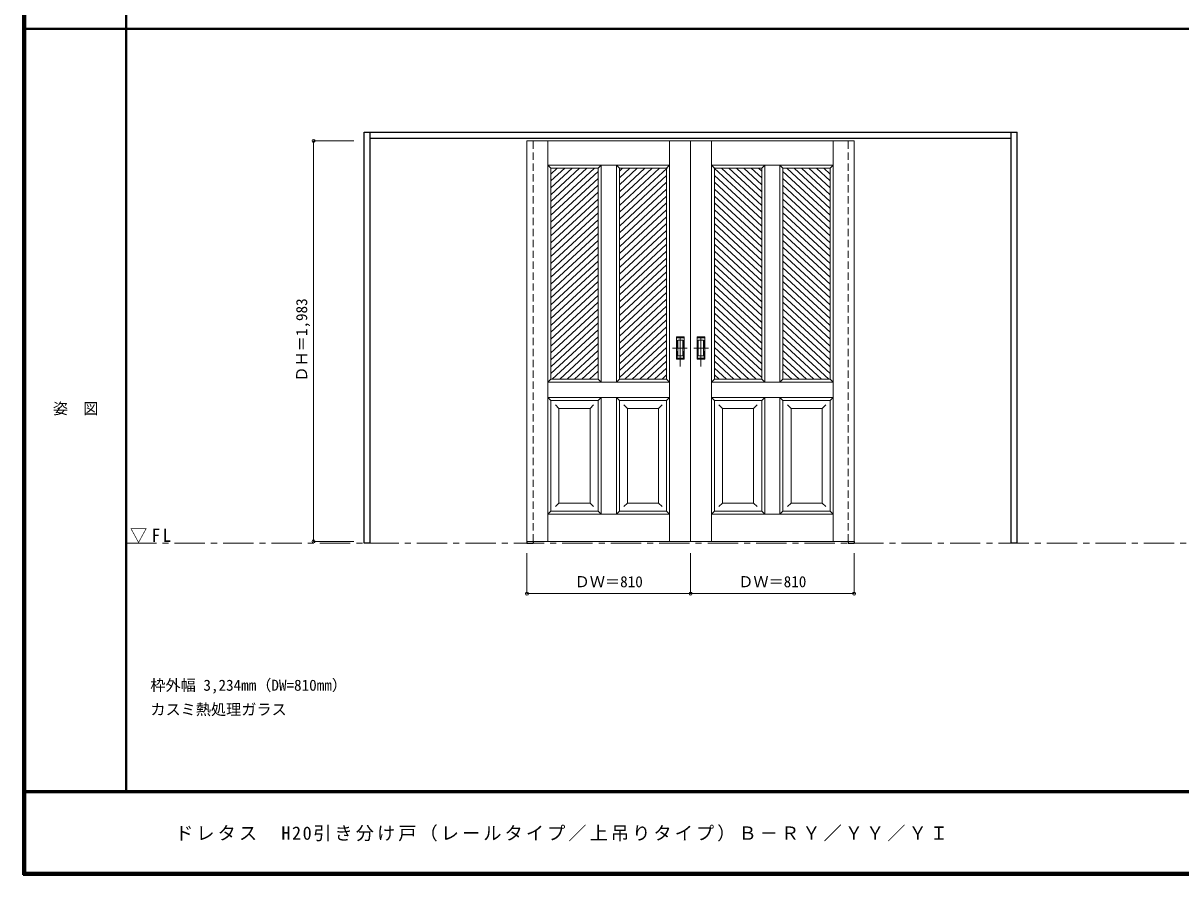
# Model space of a CAD drawing. Units: millimetres, scale not verified. Extents: x -6000 to 5700, y -4307 to 4260.
# Drawn here: x -6000 to -267, y -4205 to 12 of the extents above; entities that cross this region are included whole.
import ezdxf
from ezdxf.enums import TextEntityAlignment as Align

# ---------------------------------------------------------------- set-up
doc = ezdxf.new("R2010")
doc.units = ezdxf.units.MM
doc.header["$LTSCALE"] = 30
doc.header["$PDMODE"] = 32
doc.header["$PDSIZE"] = 15
doc.linetypes.add('CHAIN1', pattern=[8, 5, -1, 1, -1])
doc.linetypes.add('DASHED1', pattern=[1.8, 1.2, -0.6])
for name, color, linetype, lineweight in [('0-1_通り芯', 7, 'CHAIN1', 18), ('0-2_扉', 7, 'Continuous', 18), ('0-4_枠', 3, 'Continuous', 25), ('0-6_引手', 7, 'Continuous', 18), ('0-B_寸法', 7, 'Continuous', 9), ('0-C_ハッチ', 4, 'Continuous', 9), ('F-1_枠', 6, 'Continuous', 40), ('F-A_文字', 7, 'Continuous', 18)]:
    doc.layers.add(name, color=color, linetype=linetype, lineweight=lineweight)
doc.layers.add('0-A_文字', color=7, linetype='Continuous')
doc.styles.add('ＭＳ ゴシック', font='')
doc.styles.get('ＭＳ ゴシック').set_extended_font_data('MS Gothic')

msp = doc.modelspace()

# ---------------------------------------------------------------- linework, layer by layer
at = {"layer": '0-1_通り芯'}
msp.add_line((-5490, -2562.5), (100, -2562.5), dxfattribs=at)
at = {"layer": '0-2_扉', "color": 4, "linetype": 'DASHED1', "lineweight": 9}
for p, q in [((-3505, -2554.5), (-3505, -557.5)), ((-3475, -2554.5), (-3475, -557.5)), ((-1915, -2554.5), (-1915, -557.5)), ((-1885, -2554.5), (-1885, -557.5))]:
    msp.add_line(p, q, dxfattribs=at)
at = {"layer": '0-2_扉'}
for p, q in [((-3505, -571), (-3505, -2554)), ((-3505, -571), (-2698, -571)), ((-3401.5, -2554), (-3401.5, -571)), ((-2798.5, -2554), (-2798.5, -571)), ((-2695, -571), (-2698, -571)), ((-2695, -2554), (-2695, -571)), ((-2695, -2554), (-2695, -571)), ((-2695, -571), (-2692, -571)), ((-1885, -571), (-2692, -571)), ((-2591.5, -2554), (-2591.5, -571)), ((-1988.5, -2554), (-1988.5, -571)), ((-1885, -571), (-1885, -2554)), ((-3401.5, -691), (-3060, -691)), ((-3386.5, -1619.76), (-3386.5, -706)), ((-3152.5, -706), (-3137.5, -691)), ((-3152.5, -706), (-3152.5, -994)), ((-3137.5, -691), (-3137.5, -1766)), ((-3062.5, -691), (-3062.5, -1766)), ((-3047.5, -706), (-3062.21, -691.29)), ((-3060, -691), (-2798.5, -691)), ((-3047.5, -706), (-3047.5, -994)), ((-3047.5, -706), (-2813.5, -706)), ((-2798.5, -691), (-2813.5, -706)), ((-2813.5, -1751), (-2813.5, -706)), ((-2591.5, -691), (-2576.5, -706)), ((-2330, -691), (-2591.5, -691)), ((-2342.5, -706), (-2576.5, -706)), ((-2576.5, -1751), (-2576.5, -706)), ((-2342.5, -706), (-2327.79, -691.29)), ((-2342.5, -706), (-2342.5, -994)), ((-1988.5, -691), (-2330, -691)), ((-2327.5, -691), (-2327.5, -1766)), ((-2237.5, -706), (-2252.5, -691)), ((-2252.5, -691), (-2252.5, -1766)), ((-2237.5, -706), (-2237.5, -994)), ((-2003.5, -1619.76), (-2003.5, -706)), ((-3386.31, -889), (-3386.5, -889)), ((-2003.69, -889), (-2003.5, -889)), ((-3152.5, -994), (-3152.5, -1751)), ((-3047.5, -994), (-3047.5, -1751)), ((-2342.5, -994), (-2342.5, -1751)), ((-2237.5, -994), (-2237.5, -1751)), ((-3386.5, -1751), (-3386.5, -1608.95)), ((-2003.5, -1751), (-2003.5, -1608.95)), ((-3401.5, -1766), (-3386.5, -1751)), ((-3062.5, -1766), (-3401.5, -1766)), ((-3386.5, -1751), (-3187.5, -1751)), ((-3152.5, -1751), (-3341.5, -1751)), ((-3152.5, -1751), (-3137.5, -1766)), ((-3062.5, -1766), (-3047.5, -1751)), ((-3047.5, -1751), (-2858.5, -1751)), ((-2813.5, -1751), (-3047.5, -1751)), ((-2576.5, -1751), (-2342.5, -1751)), ((-2342.5, -1751), (-2531.5, -1751)), ((-2327.5, -1766), (-2342.5, -1751)), ((-2327.5, -1766), (-1988.5, -1766)), ((-2237.5, -1751), (-2252.5, -1766)), ((-2237.5, -1751), (-2048.5, -1751)), ((-2003.5, -1751), (-2202.5, -1751)), ((-1988.5, -1766), (-2003.5, -1751)), ((-3401.5, -1841), (-3062.5, -1841)), ((-3386.5, -2404), (-3386.5, -1856)), ((-3346.46, -1896), (-3364.14, -1878.32)), ((-3192.46, -1896), (-3174.79, -1878.32)), ((-3152.5, -1856), (-3137.5, -1841)), ((-3152.5, -1856), (-3152.5, -2404)), ((-3137.5, -1841), (-3137.5, -2419)), ((-3062.5, -1841), (-3062.5, -2419)), ((-3062.5, -1841), (-3047.5, -1856)), ((-3062.5, -1841), (-2798.5, -1841)), ((-3047.5, -1856), (-3047.5, -2404)), ((-3047.5, -1856), (-2813.5, -1856)), ((-3007.5, -1896), (-3025.18, -1878.32)), ((-2853.5, -1896), (-2835.82, -1878.32)), ((-2327.5, -1841), (-2591.5, -1841)), ((-2342.5, -1856), (-2576.5, -1856)), ((-2536.5, -1896), (-2554.18, -1878.32)), ((-2382.5, -1896), (-2364.82, -1878.32)), ((-2327.5, -1841), (-2342.5, -1856)), ((-2342.5, -1856), (-2342.5, -2404)), ((-2327.5, -1841), (-2327.5, -2419)), ((-1988.5, -1841), (-2327.5, -1841)), ((-2252.5, -1841), (-2252.5, -2419)), ((-2237.5, -1856), (-2252.5, -1841)), ((-2237.5, -1856), (-2237.5, -2404)), ((-2197.54, -1896), (-2215.21, -1878.32)), ((-2043.54, -1896), (-2025.86, -1878.32)), ((-2003.5, -2404), (-2003.5, -1856)), ((-3192.46, -1896), (-3346.5, -1896)), ((-3346.5, -2364), (-3346.5, -1896)), ((-3192.5, -1896), (-3192.5, -2364)), ((-3007.5, -2362.57), (-3007.5, -1896)), ((-2853.5, -1896), (-3007.5, -1896)), ((-2853.5, -1896), (-2853.5, -2364)), ((-2536.5, -1896), (-2382.5, -1896)), ((-2536.5, -1896), (-2536.5, -2364)), ((-2382.5, -2362.57), (-2382.5, -1896)), ((-2197.54, -1896), (-2043.5, -1896)), ((-2197.5, -1896), (-2197.5, -2364)), ((-2043.5, -2364), (-2043.5, -1896)), ((-3386.5, -2404), (-3152.5, -2404)), ((-3346.5, -2364), (-3364.18, -2381.68)), ((-3346.5, -2364), (-3346.5, -2362.57)), ((-3192.5, -2364), (-3346.5, -2364)), ((-3192.5, -2364), (-3174.82, -2381.68)), ((-3152.5, -2404), (-3137.5, -2419)), ((-3047.5, -2404), (-3062.5, -2419)), ((-3007.5, -2364), (-3025.18, -2381.68)), ((-3007.5, -2364), (-3007.5, -2362.57)), ((-2853.5, -2364), (-3007.5, -2364)), ((-2853.5, -2364), (-2835.82, -2381.68)), ((-2536.5, -2364), (-2554.18, -2381.68)), ((-2536.5, -2364), (-2382.5, -2364)), ((-2382.5, -2364), (-2382.5, -2362.57)), ((-2382.5, -2364), (-2364.82, -2381.68)), ((-2342.5, -2404), (-2327.5, -2419)), ((-2237.5, -2404), (-2252.5, -2419)), ((-2003.5, -2404), (-2237.5, -2404)), ((-2197.5, -2364), (-2215.18, -2381.68)), ((-2197.5, -2364), (-2043.5, -2364)), ((-2043.5, -2364), (-2043.5, -2362.57)), ((-2043.5, -2364), (-2025.82, -2381.68)), ((-3062.5, -2419), (-2798.5, -2419)), ((-2327.5, -2419), (-2591.5, -2419)), ((-3505, -2554), (-2698, -2554)), ((-2695, -2554), (-2698, -2554)), ((-2695, -2554), (-2692, -2554)), ((-1885, -2554), (-2692, -2554))]:
    msp.add_line(p, q, dxfattribs=at)
for points in [[(-3401.5, -691), (-3386.5, -706), (-3152.5, -706)], [(-1988.5, -691), (-2003.5, -706), (-2237.5, -706)], [(-2813.5, -1751), (-2798.5, -1766), (-3062.5, -1766)], [(-2576.5, -1751), (-2591.5, -1766), (-2327.5, -1766)], [(-3401.5, -1841), (-3386.5, -1856), (-3152.5, -1856)], [(-2813.5, -2404), (-2813.5, -1856), (-2798.5, -1841)], [(-2576.5, -2404), (-2576.5, -1856), (-2591.5, -1841)], [(-1988.5, -1841), (-2003.5, -1856), (-2237.5, -1856)], [(-3386.5, -2404), (-3401.5, -2419), (-3062.5, -2419)], [(-3047.5, -2404), (-2813.5, -2404), (-2798.5, -2419)], [(-2342.5, -2404), (-2576.5, -2404), (-2591.5, -2419)], [(-2003.5, -2404), (-1988.5, -2419), (-2327.5, -2419)]]:
    msp.add_lwpolyline(points, dxfattribs=at)
at = {"layer": '0-4_枠'}
for p, q in [((-4312, -2562.5), (-4312, -527.5)), ((-4312, -527.5), (-1078, -527.5)), ((-4282, -2562.5), (-4282, -527.5)), ((-4282, -557.5), (-1108, -557.5)), ((-1108, -2562.5), (-1108, -527.5)), ((-1078, -2562.5), (-1078, -527.5)), ((-4282, -2562.5), (-4312, -2562.5)), ((-3505, -2554), (-3505, -2562.5)), ((-3505, -2562.5), (-3475, -2562.5)), ((-3475, -2554), (-3475, -2562.5)), ((-1915, -2554), (-1915, -2562.5)), ((-1915, -2562.5), (-1885, -2562.5)), ((-1885, -2554), (-1885, -2562.5)), ((-1078, -2562.5), (-1108, -2562.5))]:
    msp.add_line(p, q, dxfattribs=at)
at = {"layer": '0-6_引手'}
for p, q in [((-2727, -1541.5), (-2765, -1541.5)), ((-2765, -1651.5), (-2765, -1541.5)), ((-2727, -1651.5), (-2727, -1541.5)), ((-2663, -1541.5), (-2625, -1541.5)), ((-2663, -1651.5), (-2663, -1541.5)), ((-2625, -1651.5), (-2625, -1541.5)), ((-2733.5, -1557.5), (-2758.5, -1557.5)), ((-2758.5, -1635.5), (-2758.5, -1557.5)), ((-2733.5, -1635.5), (-2733.5, -1557.5)), ((-2656.5, -1557.5), (-2631.5, -1557.5)), ((-2656.5, -1635.5), (-2656.5, -1557.5)), ((-2631.5, -1635.5), (-2631.5, -1557.5)), ((-2727, -1651.5), (-2765, -1651.5)), ((-2733.5, -1635.5), (-2758.5, -1635.5)), ((-2663, -1651.5), (-2625, -1651.5)), ((-2656.5, -1635.5), (-2631.5, -1635.5))]:
    msp.add_line(p, q, dxfattribs=at)
at = {"layer": '0-6_引手', "linetype": 'DASHED1'}
for p, q in [((-2762, -1647.5), (-2762, -1545.5)), ((-2628, -1647.5), (-2628, -1545.5)), ((-2730, -1647.5), (-2762, -1647.5)), ((-2660, -1647.5), (-2628, -1647.5))]:
    msp.add_line(p, q, dxfattribs=at)
at = {"layer": '0-6_引手', "linetype": 'CHAIN1'}
for p, q in [((-2746, -1688.73), (-2746, -1517.88)), ((-2644, -1688.73), (-2644, -1517.88)), ((-2784.07, -1596.5), (-2711.56, -1596.5)), ((-2605.93, -1596.5), (-2678.44, -1596.5))]:
    msp.add_line(p, q, dxfattribs=at)
at = {"layer": '0-6_引手', "linetype": 'DASHED1'}
for points in [[(-2730, -1647.5), (-2730, -1545.5), (-2762, -1545.5)], [(-2660, -1647.5), (-2660, -1545.5), (-2628, -1545.5)]]:
    msp.add_lwpolyline(points, dxfattribs=at)
at = {"layer": '0-B_寸法', "color": 4}
for p, q in [((-4562, -571), (-4362, -571)), ((-4562, -571), (-4562, -2554)), ((-4562, -2554), (-4362, -2554)), ((-3505, -2812.5), (-3505, -2612.5)), ((-2695, -2812.5), (-2695, -2612.5)), ((-1885, -2812.5), (-1885, -2612.5)), ((-3505, -2812.5), (-1885, -2812.5))]:
    msp.add_line(p, q, dxfattribs=at)
at = {"layer": '0-B_寸法'}
for p in [(-4562, -571), (-4562, -2554), (-3505, -2812.5), (-2695, -2812.5), (-1885, -2812.5)]:
    msp.add_point(p, dxfattribs=at)
at = {"layer": '0-C_ハッチ'}
for p, q in [((-3171.17, -706), (-3386.5, -905.38)), ((-3355.15, -706), (-3386.5, -735.03)), ((-3207.97, -706), (-3386.5, -871.31)), ((-3244.76, -706), (-3386.5, -837.24)), ((-3281.56, -706), (-3386.5, -803.17)), ((-3318.36, -706), (-3386.5, -769.1)), ((-3152.5, -722.78), (-3386.5, -939.45)), ((-3032.19, -706), (-3047.5, -720.18)), ((-2885, -706), (-3047.5, -856.46)), ((-2921.79, -706), (-3047.5, -822.39)), ((-2958.59, -706), (-3047.5, -788.32)), ((-2995.39, -706), (-3047.5, -754.25)), ((-2848.2, -706), (-3047.5, -890.54)), ((-2811.4, -706), (-3047.5, -924.61)), ((-2813.5, -742.01), (-3047.5, -958.68)), ((-2578.6, -706), (-2342.5, -924.61)), ((-2576.5, -742.01), (-2342.5, -958.68)), ((-2541.8, -706), (-2342.5, -890.54)), ((-2505, -706), (-2342.5, -856.46)), ((-2468.21, -706), (-2342.5, -822.39)), ((-2431.41, -706), (-2342.5, -788.32)), ((-2394.61, -706), (-2342.5, -754.25)), ((-2357.82, -706), (-2342.5, -720.18)), ((-2237.5, -722.78), (-2003.5, -939.45)), ((-2218.83, -706), (-2003.5, -905.38)), ((-2182.03, -706), (-2003.5, -871.31)), ((-2145.24, -706), (-2003.5, -837.24)), ((-2108.44, -706), (-2003.5, -803.17)), ((-2071.64, -706), (-2003.5, -769.1)), ((-2034.85, -706), (-2003.5, -735.03)), ((-3152.5, -756.86), (-3386.5, -973.52)), ((-3152.5, -790.93), (-3386.5, -1007.59)), ((-2813.5, -776.08), (-3047.5, -992.75)), ((-2576.5, -776.08), (-2342.5, -992.75)), ((-2237.5, -756.86), (-2003.5, -973.52)), ((-2237.5, -790.93), (-2003.5, -1007.59)), ((-3152.5, -825), (-3386.5, -1041.66)), ((-3152.5, -859.07), (-3386.5, -1075.74)), ((-2813.5, -810.15), (-3047.5, -1026.82)), ((-2813.5, -844.22), (-3047.5, -1060.89)), ((-2576.5, -810.15), (-2342.5, -1026.82)), ((-2576.5, -844.22), (-2342.5, -1060.89)), ((-2237.5, -825), (-2003.5, -1041.66)), ((-2237.5, -859.07), (-2003.5, -1075.74)), ((-3152.5, -893.14), (-3386.5, -1109.81)), ((-2813.5, -878.3), (-3047.5, -1094.96)), ((-2813.5, -912.37), (-3047.5, -1129.03)), ((-2576.5, -878.3), (-2342.5, -1094.96)), ((-2576.5, -912.37), (-2342.5, -1129.03)), ((-2237.5, -893.14), (-2003.5, -1109.81)), ((-3152.5, -927.21), (-3386.5, -1143.88)), ((-3152.5, -961.28), (-3386.5, -1177.95)), ((-2813.5, -946.44), (-3047.5, -1163.1)), ((-2576.5, -946.44), (-2342.5, -1163.1)), ((-2237.5, -927.21), (-2003.5, -1143.88)), ((-2237.5, -961.28), (-2003.5, -1177.95)), ((-3152.5, -995.35), (-3386.5, -1212.02)), ((-3152.5, -1029.42), (-3386.5, -1246.09)), ((-2813.5, -980.51), (-3047.5, -1197.18)), ((-2813.5, -1014.58), (-3047.5, -1231.25)), ((-2576.5, -980.51), (-2342.5, -1197.18)), ((-2576.5, -1014.58), (-2342.5, -1231.25)), ((-2237.5, -995.35), (-2003.5, -1212.02)), ((-2237.5, -1029.42), (-2003.5, -1246.09)), ((-3152.5, -1063.5), (-3386.5, -1280.16)), ((-2813.5, -1048.65), (-3047.5, -1265.32)), ((-2813.5, -1082.72), (-3047.5, -1299.39)), ((-2576.5, -1048.65), (-2342.5, -1265.32)), ((-2576.5, -1082.72), (-2342.5, -1299.39)), ((-2237.5, -1063.5), (-2003.5, -1280.16)), ((-3152.5, -1097.57), (-3386.5, -1314.23)), ((-3152.5, -1131.64), (-3386.5, -1348.3)), ((-2813.5, -1116.79), (-3047.5, -1333.46)), ((-2576.5, -1116.79), (-2342.5, -1333.46)), ((-2237.5, -1097.57), (-2003.5, -1314.23)), ((-2237.5, -1131.64), (-2003.5, -1348.3)), ((-3152.5, -1165.71), (-3386.5, -1382.38)), ((-3152.5, -1199.78), (-3386.5, -1416.45)), ((-2813.5, -1150.86), (-3047.5, -1367.53)), ((-2813.5, -1184.93), (-3047.5, -1401.6)), ((-2576.5, -1150.86), (-2342.5, -1367.53)), ((-2576.5, -1184.93), (-2342.5, -1401.6)), ((-2237.5, -1165.71), (-2003.5, -1382.38)), ((-2237.5, -1199.78), (-2003.5, -1416.45)), ((-3152.5, -1233.85), (-3386.5, -1450.52)), ((-2813.5, -1219.01), (-3047.5, -1435.67)), ((-2813.5, -1253.08), (-3047.5, -1469.74)), ((-2576.5, -1219.01), (-2342.5, -1435.67)), ((-2576.5, -1253.08), (-2342.5, -1469.74)), ((-2237.5, -1233.85), (-2003.5, -1450.52)), ((-3152.5, -1267.92), (-3386.5, -1484.59)), ((-3152.5, -1301.99), (-3386.5, -1518.66)), ((-2813.5, -1287.15), (-3047.5, -1503.81)), ((-2576.5, -1287.15), (-2342.5, -1503.81)), ((-2237.5, -1267.92), (-2003.5, -1484.59)), ((-2237.5, -1301.99), (-2003.5, -1518.66)), ((-3152.5, -1336.06), (-3386.5, -1552.73)), ((-3152.5, -1370.14), (-3386.5, -1586.8)), ((-2813.5, -1321.22), (-3047.5, -1537.89)), ((-2813.5, -1355.29), (-3047.5, -1571.96)), ((-2576.5, -1321.22), (-2342.5, -1537.89)), ((-2576.5, -1355.29), (-2342.5, -1571.96)), ((-2237.5, -1336.06), (-2003.5, -1552.73)), ((-2237.5, -1370.14), (-2003.5, -1586.8)), ((-3152.5, -1404.21), (-3368.23, -1603.96)), ((-2813.5, -1389.36), (-3047.5, -1606.03)), ((-2813.5, -1423.43), (-3047.5, -1640.1)), ((-2576.5, -1389.36), (-2342.5, -1606.03)), ((-2576.5, -1423.43), (-2342.5, -1640.1)), ((-2237.5, -1404.21), (-2021.77, -1603.96)), ((-3152.5, -1472.35), (-3386.5, -1689.02)), ((-3152.5, -1438.28), (-3337.82, -1609.87)), ((-2813.5, -1457.5), (-3047.5, -1674.17)), ((-2576.5, -1457.5), (-2342.5, -1674.17)), ((-2237.5, -1438.28), (-2052.19, -1609.87)), ((-2237.5, -1472.35), (-2003.5, -1689.02)), ((-3152.5, -1506.42), (-3386.5, -1723.09)), ((-3152.5, -1540.49), (-3379.85, -1751)), ((-2813.5, -1491.57), (-3047.5, -1708.24)), ((-2813.5, -1525.65), (-3047.5, -1742.31)), ((-2576.5, -1491.57), (-2342.5, -1708.24)), ((-2576.5, -1525.65), (-2342.5, -1742.31)), ((-2237.5, -1506.42), (-2003.5, -1723.09)), ((-2237.5, -1540.49), (-2010.15, -1751)), ((-3368.23, -1603.96), (-3386.5, -1620.87)), ((-3152.5, -1574.56), (-3343.05, -1751)), ((-2813.5, -1559.72), (-3020.09, -1751)), ((-2813.5, -1593.79), (-2983.29, -1751)), ((-2576.5, -1559.72), (-2369.91, -1751)), ((-2576.5, -1593.79), (-2406.71, -1751)), ((-2237.5, -1574.56), (-2046.95, -1751)), ((-2021.77, -1603.96), (-2003.5, -1620.87)), ((-3337.82, -1609.87), (-3386.5, -1654.94)), ((-3152.5, -1608.63), (-3306.26, -1751)), ((-3152.5, -1642.7), (-3269.46, -1751)), ((-2813.5, -1627.86), (-2946.49, -1751)), ((-2813.5, -1661.93), (-2909.7, -1751)), ((-2576.5, -1627.86), (-2443.51, -1751)), ((-2576.5, -1661.93), (-2480.3, -1751)), ((-2237.5, -1608.63), (-2083.74, -1751)), ((-2237.5, -1642.7), (-2120.54, -1751)), ((-2052.19, -1609.87), (-2003.5, -1654.94)), ((-3152.5, -1676.77), (-3232.66, -1751)), ((-3152.5, -1710.85), (-3195.87, -1751)), ((-2813.5, -1696), (-2872.9, -1751)), ((-2576.5, -1696), (-2517.1, -1751)), ((-2237.5, -1676.77), (-2157.34, -1751)), ((-2237.5, -1710.85), (-2194.13, -1751)), ((-2813.5, -1730.07), (-2836.1, -1751)), ((-2576.5, -1730.07), (-2553.9, -1751))]:
    msp.add_line(p, q, dxfattribs=at)
at = {"layer": 'F-1_枠'}
for p, q in [((-6000, 4175), (-6000, -4205)), ((-5995, 4175), (-5995, -4205)), ((-5990, 4175), (-5990, -4205)), ((-5490, 4175), (-5490, -3790)), ((-6000, -15.5), (5700, -15.5)), ((5700, -3790), (-6000, -3790)), ((5700, -3795), (-6000, -3795)), ((5700, -4195), (-6000, -4195)), ((5700, -4200), (-6000, -4200)), ((5700, -4205), (-6000, -4205))]:
    msp.add_line(p, q, dxfattribs=at)

# ---------------------------------------------------------------- texts
at = {"layer": '0-A_文字', "style": 'ＭＳ ゴシック'}
for s, p in [('ＤＷ＝810', (-3268.75, -2797.5)), ('ＤＷ＝810', (-2458.75, -2797.5)), ('枠外幅 3,234mm（DW=810mm）', (-5370, -3310)), ('カスミ熱処理ガラス', (-5370, -3430))]:
    msp.add_text(s, height=54.99, dxfattribs=at).set_placement(p, align=Align.BOTTOM_LEFT)
at = {"layer": '0-A_文字', "insert": (-5471.25, -2562.5), "char_height": 65.98, "attachment_point": 7, "style": 'ＭＳ ゴシック'}
msp.add_mtext('\\T1.26;\\W0.95;▽FL', dxfattribs=at)
at = {"layer": '0-B_寸法', "style": 'ＭＳ ゴシック'}
msp.add_text('ＤＨ＝1,983', height=54.99, rotation=90, dxfattribs=at).set_placement((-4577, -1762.75), align=Align.BOTTOM_LEFT)
at = {"layer": 'F-A_文字', "style": 'ＭＳ ゴシック'}
msp.add_text('姿\u3000図', height=54.99, dxfattribs=at).set_placement((-5852.5, -1940.25), align=Align.BOTTOM_LEFT)
at = {"layer": 'F-A_文字', "insert": (-5247.55, -4040), "char_height": 65.98, "attachment_point": 7, "style": 'ＭＳ ゴシック'}
msp.add_mtext('\\T1.17;ドレタス\u3000H20引き分け戸（レールタイプ／上吊りタイプ）Ｂ－ＲＹ／ＹＹ／ＹＩ', dxfattribs=at)

doc.saveas('drawing.dxf')
